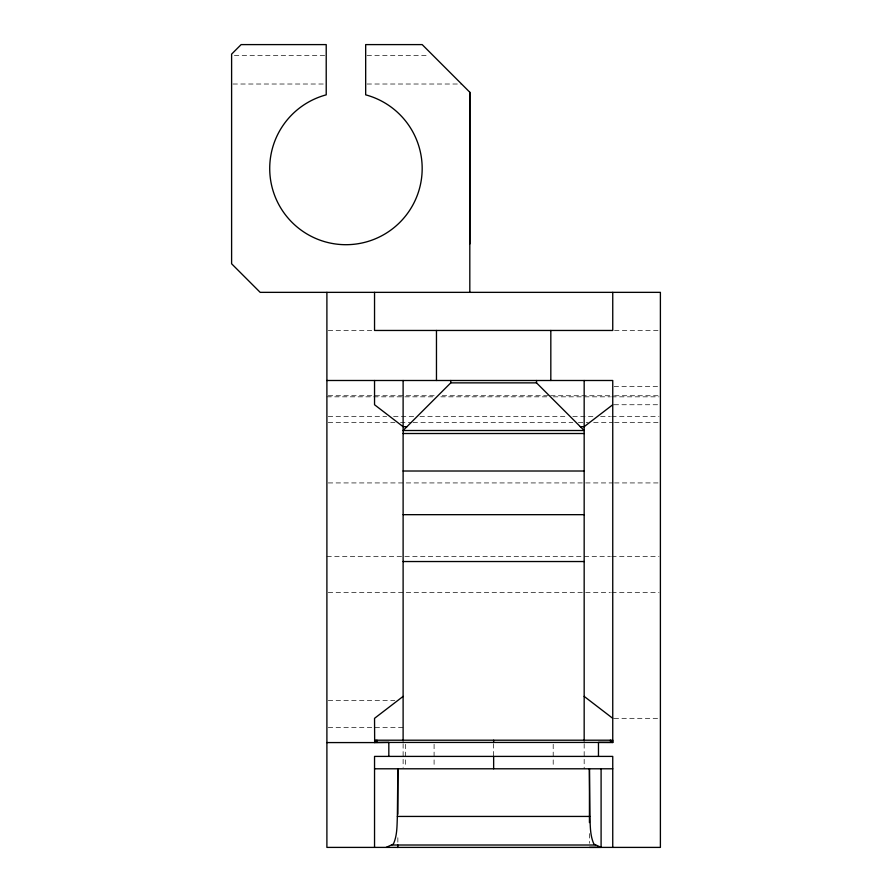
<?xml version="1.0" encoding="UTF-8"?>
<svg xmlns="http://www.w3.org/2000/svg" width="892" height="892" viewBox="0 0 892 892"><rect width="100%" height="100%" fill="white"/><g stroke="black" fill="none" stroke-linecap="round" stroke-linejoin="round"><path stroke-width="0.67" stroke-dasharray="4.46 3.34" d="M234.384 55.427L326.216 55.427M367.047 55.427L428.885 55.427M232.99 84.015L326.216 84.015M367.069 84.015L461.588 84.015M328.278 330.464L372.745 330.464M614.543 330.464L660.392 330.464M614.12 386.66L659.032 386.66M328.278 395.736L435.285 395.736M442.231 395.736L549.227 395.736M550.62 395.736L613.15 395.736M614.543 395.736L660.392 395.736M326.896 396.828L433.891 396.828M440.838 396.828L547.844 396.828M553.397 396.828L610.373 396.828M611.756 396.828L659.01 396.828M614.12 404.745L659.032 404.745M328.278 416.564L386.649 416.564M393.595 416.564L414.434 416.564M419.998 416.564L567.29 416.564M572.854 416.564L593.693 416.564M600.639 416.564L610.373 416.564M611.756 416.564L659.01 416.564M328.278 422.418L394.978 422.418M400.541 422.418L411.658 422.418M413.052 422.418L572.854 422.418M578.406 422.418L588.14 422.418M593.693 422.418L613.15 422.418M614.543 422.418L660.392 422.418M328.278 482.929L613.15 482.929M614.543 482.929L660.392 482.929M326.896 556.575L610.373 556.575M611.756 556.575L659.01 556.575M328.278 592.5L610.373 592.5M611.756 592.5L659.01 592.5M328.278 700.655L394.799 700.655M614.12 718.328L659.032 718.328M328.278 727.337L403.117 727.337M589.434 833.607L589.434 843.263M584.171 743.75L584.171 768.793M553.196 744.285L553.196 767.421M493.644 743.66L493.644 756.405M434.092 744.285L434.092 767.421M405.503 744.285L405.503 767.421M403.117 743.75L403.117 767.421M397.854 837.744L397.854 843.263"/><path stroke-width="1.34" d="M469.816 243.94L469.816 92.244L422.184 44.6L365.675 44.6L365.675 94.842A76.233 76.233 0 0 1 408.391 212.196A76.233 76.233 0 0 1 283.5 212.196A76.233 76.233 0 0 1 326.216 94.842L326.216 44.6L241.13 44.6L231.608 54.133L231.608 263.764L260.185 292.353L660.392 292.353L660.392 847.4L326.896 847.4L326.896 292.353M376.892 742.412L376.915 740.204L374.54 742.579L326.896 742.579M386.191 847.4L393.383 844.044C397.319 835.469 396.951 825.669 397.364 816.436L397.854 768.793L397.854 814.296M450.761 382.869L403.117 430.513L584.171 430.513L536.527 382.869L450.761 382.869L450.761 380.494M612.748 404.745L584.171 426.677L580.335 426.677M403.117 696.396L374.54 718.328L374.662 742.434L612.626 742.434L598.465 742.389L598.465 756.405M374.54 742.579L388.823 742.389L388.823 756.405M589.434 847.4L601.096 847.378L601.096 768.793M326.896 380.494L612.748 380.494L612.748 742.579M406.953 426.677L403.117 426.677L374.54 404.745L374.54 380.494M403.117 433.512L584.171 433.512M403.117 471.009L584.171 471.009M403.117 514.673L584.171 514.673M403.117 561.536L584.171 561.536M374.54 740.204L612.748 740.204L612.626 742.434L610.373 740.204L610.697 742.412M374.54 768.793L612.748 768.793M397.364 816.436L589.924 816.436C590.337 825.669 589.969 835.469 593.905 844.044L601.096 847.378M392.001 845.014L595.287 845.014M397.252 847.4L397.854 847.4L397.854 845.014M584.171 696.396L612.748 718.328M589.924 816.436L589.434 768.793L589.434 822.58M612.748 292.353L612.748 330.464L374.54 330.464L374.54 292.353M612.748 847.4L612.748 756.405L374.54 756.405L374.54 847.4M584.171 380.494L584.171 740.973M550.821 330.464L550.821 380.494M536.527 380.494L536.527 382.869M493.644 740.204L493.644 742.389M493.644 756.405L493.644 768.793M469.816 92.244L469.816 292.353M436.467 330.464L436.467 380.494M403.117 380.494L403.117 740.973"/></g></svg>
